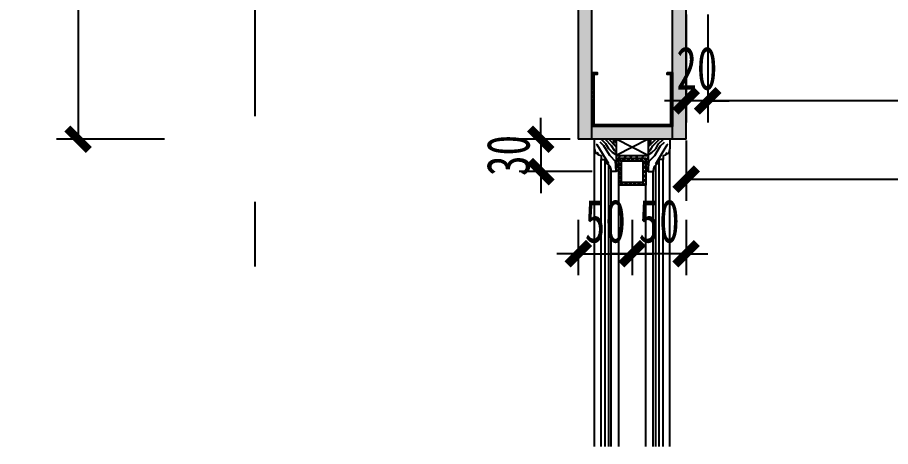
# Model space of a CAD drawing. Header units: millimetres. Extents: x 3104083 to 3173399, y -3165492 to -3044687.
# Drawn here: x 3129016 to 3129826, y -3053292 to -3052894 of the extents above; entities that cross this region are included whole.
import ezdxf

# ---------------------------------------------------------------- set-up
doc = ezdxf.new("R2010")
doc.units = ezdxf.units.MM
doc.header["$LTSCALE"] = 500
doc.header["$MEASUREMENT"] = 0
doc.header["$PDMODE"] = 2
doc.linetypes.add('CENTER', pattern=[50.8, 31.75, -6.35, 6.35, -6.35])
doc.layers.get('0').update_dxf_attribs({"linetype": 'CONTINUOUS'})
doc.layers.get('DEFPOINTS').update_dxf_attribs({"linetype": 'CONTINUOUS'})
for name, color, linetype in [('A-新隔墙', 4, 'CONTINUOUS'), ('D-Detail(节点图层)', 134, 'CONTINUOUS'), ('D-节点填充', 250, 'CONTINUOUS'), ('D-节点尺寸', 5, 'CONTINUOUS'), ('D-造型粗线', 4, 'CONTINUOUS'), ('D-造型细线', 146, 'CONTINUOUS'), ('IEL-VERY LIGHT', 250, 'CONTINUOUS')]:
    doc.layers.add(name, color=color, linetype=linetype)
doc.styles.add('DIM', font='SimSun.ttf', dxfattribs={"width": 0.7})
doc.dimstyles.new('20', dxfattribs={"dimscale": 20, "dimtxt": 2, "dimasz": 1, "dimexe": 1, "dimexo": 1, "dimgap": 0.5, "dimtad": 1, "dimdec": 0, "dimzin": 0, "dimdsep": 46, "dimtxsty": 'DIM', "dimblk": 'ARCHTICK', "dimcen": 0, "dimclrd": 5, "dimclre": 5, "dimclrt": 35, "dimadec": 0, "dimazin": 0, "dimtfac": 0.5, "dimtdec": 0, "dimtix": 1, "dimtmove": 2, "dimatfit": 2, "dimldrblk": 'A', "dimfxl": 0, "dimtolj": 1, "dimtzin": 0, "dimlwd": -1, "dimlwe": -1, "dimarcsym": 0})

# ---------------------------------------------------------------- blocks, each defined once
blk = doc.blocks.new('竖龙骨')
at = {"layer": 'D-Detail(节点图层)'}
h = blk.add_hatch(dxfattribs=at)
h.set_pattern_fill('ANSI32', color=250, scale=0.25, style=0)
h.set_pattern_definition([(315, (-57595.4063, -37727.825), (-1.68379802, -1.68379802), []), (315, (-57594.2838, -37727.825), (-1.68379802, -1.68379802), [])])
h.paths.add_polyline_path([(42.5, 22.92), (42.5, 27.92), (-7.5, 27.92), (-7.5, -47.08), (42.5, -47.08), (42.5, -42.08), (40.7, -42.08), (40.7, -45.28), (-5.7, -45.28), (-5.7, 26.12), (40.7, 26.12), (40.7, 22.92)])
blk.add_lwpolyline([(42.5, 22.92), (42.5, 27.92), (-7.5, 27.92), (-7.5, -47.08), (42.5, -47.08), (42.5, -42.08), (40.7, -42.08), (40.7, -45.28), (-5.7, -45.28), (-5.7, 26.12), (40.7, 26.12), (40.7, 22.92), (42.5, 22.92)], dxfattribs=at)
blk = doc.blocks.new('_ArchTick')
at = {"color": 0, "linetype": 'ByBlock', "const_width": 0.4}
blk.add_lwpolyline([(-0.5, -0.5), (0.5, 0.5)], dxfattribs=at)
blk = doc.blocks.new('*D1019')
at = {"layer": 'D-节点尺寸', "color": 5, "ltscale": 0.15}
for p, q in [((3129656.49, -3052891.09), (3129656.49, -3052991.09)), ((3130636.08, -3052911.09), (3130636.08, -3052991.09)), ((3130636.08, -3052971.09), (3129656.49, -3052971.09))]:
    blk.add_line(p, q, dxfattribs=at)
at = {"layer": 'DEFPOINTS', "color": 0, "ltscale": 0.15}
for p in [(3129656.49, -3052846.82), (3130636.08, -3052891.09), (3129656.49, -3052971.09)]:
    blk.add_point(p, dxfattribs=at)
at = {"layer": 'D-节点尺寸', "color": 5, "ltscale": 0.15, "xscale": 20, "yscale": 20, "zscale": 20, "rotation": 180}
blk.add_blockref('_ArchTick', (3129656.49, -3052971.09), dxfattribs=at)
at = {"layer": 'D-节点尺寸', "color": 5, "ltscale": 0.15, "xscale": 20, "yscale": 20, "zscale": 20}
blk.add_blockref('_ArchTick', (3130636.08, -3052971.09), dxfattribs=at)
at = {"layer": 'D-节点尺寸', "color": 35, "ltscale": 0.15, "insert": (3130146.29, -3052941.09), "char_height": 40, "attachment_point": 5, "style": 'DIM'}
blk.add_mtext('\\A1;980', dxfattribs=at)
blk = doc.blocks.new('A')
for p, q in [((-1.435, 1.148), (-1.09, 1.437)), ((-1.09, 1.437), (0, 0)), ((-1.435, 1.148), (-0.369, 0)), ((-0.369, 0), (-2.127, 0)), ((-1.435, -1.148), (-0.369, 0)), ((-1.09, -1.437), (0, 0)), ((-1.435, -1.148), (-1.09, -1.437))]:
    blk.add_line(p, q)
for points in [[(-1.435, 1.148), (-1.09, 1.437), (-0.369, 0), (0, 0)], [(-1.435, -1.148), (-1.09, -1.437), (-0.369, 0), (0, 0)]]:
    blk.add_solid(points)
blk = doc.blocks.new('*D1020')
at = {"layer": 'D-节点尺寸', "color": 5, "ltscale": 0.15}
for p, q in [((3129636.49, -3052891.09), (3129636.49, -3052991.09)), ((3129656.49, -3052891.09), (3129656.49, -3052991.09)), ((3129636.49, -3052971.09), (3129616.49, -3052971.09)), ((3129656.49, -3052971.09), (3129636.49, -3052971.09)), ((3129656.49, -3052971.09), (3129676.49, -3052971.09))]:
    blk.add_line(p, q, dxfattribs=at)
at = {"layer": 'DEFPOINTS', "color": 0, "ltscale": 0.15}
for p in [(3129636.49, -3052846.82), (3129656.49, -3052846.82), (3129636.49, -3052971.09)]:
    blk.add_point(p, dxfattribs=at)
at = {"layer": 'D-节点尺寸', "color": 5, "ltscale": 0.15, "xscale": 20, "yscale": 20, "zscale": 20}
blk.add_blockref('_ArchTick', (3129636.49, -3052971.09), dxfattribs=at)
at = {"layer": 'D-节点尺寸', "color": 5, "ltscale": 0.15, "xscale": 20, "yscale": 20, "zscale": 20, "rotation": 180}
blk.add_blockref('_ArchTick', (3129656.49, -3052971.09), dxfattribs=at)
at = {"layer": 'D-节点尺寸', "color": 35, "ltscale": 0.15, "insert": (3129646.49, -3052941.09), "char_height": 40, "attachment_point": 5, "style": 'DIM'}
blk.add_mtext('\\A1;20', dxfattribs=at)
blk = doc.blocks.new('*D1024')
at = {"layer": 'D-节点尺寸', "color": 5, "ltscale": 0.15}
for p, q in [((3129116.49, -3052706.79), (3129052.5, -3052706.79)), ((3129072.5, -3052706.79), (3129072.5, -3053006.79)), ((3129152.5, -3053006.79), (3129052.5, -3053006.79))]:
    blk.add_line(p, q, dxfattribs=at)
at = {"layer": 'DEFPOINTS', "color": 0, "ltscale": 0.15}
for p in [(3129136.49, -3052706.79), (3129072.5, -3053006.79), (3129536.49, -3053006.79)]:
    blk.add_point(p, dxfattribs=at)
at = {"layer": 'D-节点尺寸', "color": 5, "ltscale": 0.15, "xscale": 20, "yscale": 20, "zscale": 20}
for p, rotation in [((3129072.5, -3052706.79), 90), ((3129072.5, -3053006.79), 270)]:
    blk.add_blockref('_ArchTick', p, dxfattribs=dict(at, rotation=rotation))
at = {"layer": 'D-节点尺寸', "color": 35, "ltscale": 0.15, "insert": (3129042.5, -3052856.79), "char_height": 40, "attachment_point": 5, "rotation": 90, "style": 'DIM'}
blk.add_mtext('\\A1;300', dxfattribs=at)
blk = doc.blocks.new('*D1025')
at = {"layer": 'D-节点尺寸', "color": 5, "ltscale": 0.15}
for p, q in [((3129501.69, -3053006.79), (3129501.69, -3052986.79)), ((3129528.99, -3053006.79), (3129481.69, -3053006.79)), ((3129501.69, -3053006.79), (3129501.69, -3053036.79)), ((3129549.43, -3053036.79), (3129481.69, -3053036.79)), ((3129501.69, -3053036.79), (3129501.69, -3053056.79))]:
    blk.add_line(p, q, dxfattribs=at)
at = {"layer": 'DEFPOINTS', "color": 0, "ltscale": 0.15}
for p in [(3129548.99, -3053006.79), (3129501.69, -3053036.79), (3129569.43, -3053036.79)]:
    blk.add_point(p, dxfattribs=at)
at = {"layer": 'D-节点尺寸', "color": 5, "ltscale": 0.15, "xscale": 20, "yscale": 20, "zscale": 20}
for p, rotation in [((3129501.69, -3053006.79), 270), ((3129501.69, -3053036.79), 90)]:
    blk.add_blockref('_ArchTick', p, dxfattribs=dict(at, rotation=rotation))
at = {"layer": 'D-节点尺寸', "color": 35, "ltscale": 0.15, "insert": (3129471.69, -3053021.79), "char_height": 40, "attachment_point": 5, "rotation": 90, "style": 'DIM'}
blk.add_mtext('\\A1;30', dxfattribs=at)
blk = doc.blocks.new('*D939')
at = {"layer": 'D-节点尺寸', "color": 5, "ltscale": 0.15}
for p, q in [((3129536.49, -3053081.5), (3129536.49, -3053132.89)), ((3129586.49, -3053081.5), (3129586.49, -3053132.89)), ((3129536.49, -3053112.89), (3129516.49, -3053112.89)), ((3129536.49, -3053112.89), (3129586.49, -3053112.89)), ((3129586.49, -3053112.89), (3129606.49, -3053112.89))]:
    blk.add_line(p, q, dxfattribs=at)
at = {"layer": 'DEFPOINTS', "color": 0, "ltscale": 0.15}
for p in [(3129536.49, -3053061.5), (3129586.49, -3053061.5), (3129586.49, -3053112.89)]:
    blk.add_point(p, dxfattribs=at)
at = {"layer": 'D-节点尺寸', "color": 5, "ltscale": 0.15, "xscale": 20, "yscale": 20, "zscale": 20}
blk.add_blockref('_ArchTick', (3129536.49, -3053112.89), dxfattribs=at)
at = {"layer": 'D-节点尺寸', "color": 5, "ltscale": 0.15, "xscale": 20, "yscale": 20, "zscale": 20, "rotation": 180}
blk.add_blockref('_ArchTick', (3129586.49, -3053112.89), dxfattribs=at)
at = {"layer": 'D-节点尺寸', "color": 35, "ltscale": 0.15, "insert": (3129561.49, -3053082.89), "char_height": 40, "attachment_point": 5, "style": 'DIM'}
blk.add_mtext('\\A1;50', dxfattribs=at)
blk = doc.blocks.new('*D940')
at = {"layer": 'D-节点尺寸', "color": 5, "ltscale": 0.15}
for p, q in [((3129586.49, -3053081.5), (3129586.49, -3053132.89)), ((3129636.49, -3053081.5), (3129636.49, -3053132.89)), ((3129586.49, -3053112.89), (3129566.49, -3053112.89)), ((3129636.49, -3053112.89), (3129586.49, -3053112.89)), ((3129636.49, -3053112.89), (3129656.49, -3053112.89))]:
    blk.add_line(p, q, dxfattribs=at)
at = {"layer": 'DEFPOINTS', "color": 0, "ltscale": 0.15}
for p in [(3129586.49, -3053061.5), (3129636.49, -3053061.5), (3129586.49, -3053112.89)]:
    blk.add_point(p, dxfattribs=at)
at = {"layer": 'D-节点尺寸', "color": 5, "ltscale": 0.15, "xscale": 20, "yscale": 20, "zscale": 20}
blk.add_blockref('_ArchTick', (3129586.49, -3053112.89), dxfattribs=at)
at = {"layer": 'D-节点尺寸', "color": 5, "ltscale": 0.15, "xscale": 20, "yscale": 20, "zscale": 20, "rotation": 180}
blk.add_blockref('_ArchTick', (3129636.49, -3053112.89), dxfattribs=at)
at = {"layer": 'D-节点尺寸', "color": 35, "ltscale": 0.15, "insert": (3129611.49, -3053082.89), "char_height": 40, "attachment_point": 5, "style": 'DIM'}
blk.add_mtext('\\A1;50', dxfattribs=at)
blk = doc.blocks.new('*D941')
at = {"layer": 'D-节点尺寸', "color": 5, "ltscale": 0.15}
for p, q in [((3129636.49, -3053007.8), (3129636.49, -3053063.78)), ((3130636.08, -3053007.8), (3130636.08, -3053063.78)), ((3129636.49, -3053043.78), (3130636.08, -3053043.78))]:
    blk.add_line(p, q, dxfattribs=at)
at = {"layer": 'DEFPOINTS', "color": 0, "ltscale": 0.15}
for p in [(3129636.49, -3052987.8), (3130636.08, -3052987.8), (3130636.08, -3053043.78)]:
    blk.add_point(p, dxfattribs=at)
at = {"layer": 'D-节点尺寸', "color": 5, "ltscale": 0.15, "xscale": 20, "yscale": 20, "zscale": 20, "rotation": 180}
blk.add_blockref('_ArchTick', (3129636.49, -3053043.78), dxfattribs=at)
at = {"layer": 'D-节点尺寸', "color": 5, "ltscale": 0.15, "xscale": 20, "yscale": 20, "zscale": 20}
blk.add_blockref('_ArchTick', (3130636.08, -3053043.78), dxfattribs=at)
at = {"layer": 'D-节点尺寸', "color": 35, "ltscale": 0.15, "insert": (3130136.29, -3053013.78), "char_height": 40, "attachment_point": 5, "style": 'DIM'}
blk.add_mtext('\\A1;1000', dxfattribs=at)

msp = doc.modelspace()

# ---------------------------------------------------------------- hatches: boundary and pattern name
at = {"layer": 'D-节点填充', "ltscale": 0.15}
h = msp.add_hatch(dxfattribs=at)
h.set_pattern_fill('DOTS', color=134, scale=2.8, style=0)
h.set_pattern_definition([(0, (3129136.492, -3053006.7892), (2.2225, 4.445), [0, -4.445])])
h.paths.add_polyline_path([(3129636.492, -3052406.789), (3129623.992, -3052406.789), (3129623.992, -3052456.789), (3129623.992, -3053006.789), (3129636.492, -3053006.789)])
h.paths.add_polyline_path([(3129496.492, -3052694.789), (3129508.492, -3052694.789), (3129508.492, -3052526.789), (3129496.492, -3052526.789)])
h.paths.add_polyline_path([(3129508.492, -3052526.789), (3129508.492, -3052514.789), (3129488.492, -3052514.789), (3129236.492, -3052514.789), (3129236.492, -3052526.789)])
h.paths.add_polyline_path([(3129176.492, -3052526.789), (3129164.492, -3052526.789), (3129164.492, -3052694.789), (3129176.492, -3052694.789)])
h.paths.add_polyline_path([(3129136.492, -3052694.789), (3129148.492, -3052694.789), (3129148.492, -3052506.789), (3129136.492, -3052506.789)])
h.paths.add_polyline_path([(3129236.492, -3052526.789), (3129236.492, -3052514.789), (3129184.492, -3052514.789), (3129184.492, -3052514.789), (3129164.492, -3052514.789), (3129164.492, -3052526.789)])
h.paths.add_polyline_path([(3129136.492, -3052694.789), (3129136.492, -3052706.789), (3129176.492, -3052706.789), (3129176.492, -3052694.789)])
h.paths.add_polyline_path([(3129536.492, -3052706.789), (3129536.492, -3052694.789), (3129496.492, -3052694.789), (3129496.492, -3052706.789)])
h.paths.add_polyline_path([(3129536.492, -3053006.789), (3129548.992, -3053006.789), (3129548.992, -3052694.789), (3129536.492, -3052694.789)])
h.paths.add_polyline_path([(3129548.992, -3052994.789), (3129548.992, -3053006.789), (3129623.992, -3053006.789), (3129623.992, -3052994.789)])
h = msp.add_hatch(dxfattribs=at)
h.set_pattern_fill('PANEL', color=256, scale=50, angle=-45, style=0, pattern_type=2)
h.set_pattern_definition([(95, (3129571.74, -3053036.79), (-49.81, -4.36), [10, -15, 5, -20]), (135, (3129546.11, -3053012.924), (-35.355, -35.355), [10, -40]), (135, (3129547.877, -3053018.23), (-35.355, -35.355), [5, -45]), (135, (3129566.44, -3053038.557), (-35.355, -35.355), [2.5, -35, 2.5, -10]), (135, (3129552.297, -3053027.95), (-35.355, -35.355), [10, -15, 2.5, -22.5]), (135, (3129560.25, -3053037.673), (-35.355, -35.355), [7.5, -42.5]), (135, (3129550.53, -3053029.72), (-35.355, -35.355), [15, -35]), (135, (3129560.25, -3053041.21), (-35.355, -35.355), [10, -40]), (135, (3129545.225, -3053027.95), (-35.355, -35.355), [25, -25]), (135, (3129554.064, -3053040.325), (-35.355, -35.355), [5, -15, 10, -20]), (135, (3129528.43, -3053016.46), (-35.355, -35.355), [10, -40]), (135, (3129534.62, -3053024.415), (-35.355, -35.355), [5, -45]), (135, (3129540.806, -3053032.37), (-35.355, -35.355), [5, -45]), (135, (3129557.6, -3053050.93), (-35.355, -35.355), [10, -40]), (135, (3129539.04, -3053034.14), (-35.355, -35.355), [10, -40]), (135, (3129537.27, -3053035.905), (-35.355, -35.355), [10, -10, 10, -20]), (135, (3129542.574, -3053044.744), (-35.355, -35.355), [5, -25, 10, -10]), (135, (3129534.62, -3053038.557), (-35.355, -35.355), [15, -35]), (135, (3129532.85, -3053040.325), (-35.355, -35.355), [10, -40]), (135, (3129546.11, -3053055.35), (-35.355, -35.355), [15, -20, 5, -10]), (135, (3129544.34, -3053057.12), (-35.355, -35.355), [25, -25]), (135, (3129522.244, -3053036.79), (-35.355, -35.355), [5, -45]), (135, (3129531.967, -3053048.28), (-35.355, -35.355), [10, -40]), (135, (3129538.154, -3053056.235), (-35.355, -35.355), [5, -20, 5, -20]), (135, (3129540.806, -3053060.654), (-35.355, -35.355), [5, -15, 10, -20]), (135, (3129532.85, -3053054.467), (-35.355, -35.355), [5, -25, 5, -15]), (135, (3129524.896, -3053048.28), (-35.355, -35.355), [15, -35]), (135, (3129537.27, -3053064.19), (-35.355, -35.355), [10, -40]), (135, (3129518.71, -3053047.396), (-35.355, -35.355), [5, -45]), (135, (3129510.754, -3053041.21), (-35.355, -35.355), [5, -45]), (149.036, (3129544.342, -3053014.692), (-35.3553, 35.3553), [5.15, -201.005]), (149.036, (3129532.851, -3053019.112), (-35.3553, 35.3553), [5.15, -201.005]), (149.036, (3129515.173, -3053043.86), (-35.3553, 35.3553), [5.15, -201.005]), (149.036, (3129539.038, -3053041.209), (-35.3553, 35.3553), [5.15, -201.005]), (149.036, (3129526.664, -3053039.441), (-35.3553, 35.3553), [5.15, -201.005]), (149.036, (3129525.78, -3053033.254), (-35.3553, 35.3553), [5.15, -201.005]), (149.036, (3129537.27, -3053057.119), (-35.3553, 35.3553), [5.15, -201.005]), (149.036, (3129524.896, -3053041.209), (-35.3553, 35.3553), [5.15, -201.005]), (149.036, (3129531.083, -3053020.879), (-35.3553, 35.3553), [10.3, -195.855]), (149.036, (3129531.967, -3053027.067), (-35.3553, 35.3553), [10.3, -195.855]), (149.036, (3129530.2, -3053028.834), (-35.3553, 35.3553), [10.3, -195.855]), (300.964, (3129552.297, -3053027.95), (35.3553, -35.3553), [5.15, -10.3, 5.15, -185.5553]), (300.964, (3129554.064, -3053040.325), (35.3553, -35.3553), [5.15, -201.005]), (300.964, (3129538.154, -3053056.235), (35.3553, -35.3553), [10.3, -195.855]), (329.036, (3129546.109, -3053012.924), (35.3553, -35.3553), [5.15, -201.005]), (120.964, (3129539.038, -3053005.853), (-35.3553, 35.3553), [5.15, -201.005]), (120.964, (3129537.27, -3053028.834), (-35.3553, 35.3553), [5.15, -201.005]), (120.964, (3129524.012, -3053027.95), (-35.3553, 35.3553), [5.15, -201.005]), (120.964, (3129535.503, -3053044.744), (-35.3553, 35.3553), [5.15, -201.005]), (120.964, (3129534.619, -3053052.699), (-35.3553, 35.3553), [5.15, -201.005]), (120.964, (3129529.316, -3053050.931), (-35.3553, 35.3553), [5.15, -201.005]), (120.964, (3129535.503, -3053044.744), (-35.3553, 35.3553), [5.15, -201.005]), (120.964, (3129519.593, -3053039.441), (-35.3553, 35.3553), [20.6, -185.555]), (120.964, (3129564.671, -3053036.789), (-35.3553, 35.3553), [20.6, -185.555]), (120.964, (3129558.484, -3053035.905), (-35.3553, 35.3553), [20.6, -185.555]), (120.964, (3129553.18, -3053034.138), (-35.3553, 35.3553), [5.15, -10.3, 10.3, -180.4053]), (120.964, (3129550.529, -3053036.789), (-35.3553, 35.3553), [10.3, -10.3, 10.3, -175.2553]), (120.964, (3129550.529, -3053043.86), (-35.3553, 35.3553), [20.6, -185.555]), (120.964, (3129551.413, -3053050.047), (-35.3553, 35.3553), [20.6, -185.555]), (120.964, (3129549.645, -3053051.815), (-35.3553, 35.3553), [20.6, -185.555]), (120.964, (3129514.29, -3053037.673), (-35.3553, 35.3553), [5.15, -201.005]), (120.964, (3129507.218, -3053037.673), (-35.3553, 35.3553), [10.3, -195.855]), (120.964, (3129530.2, -3053057.119), (-35.3553, 35.3553), [10.3, -195.855]), (120.964, (3129564.671, -3053029.718), (-35.3553, 35.3553), [20.6, -185.555]), (120.964, (3129518.709, -3053033.254), (-35.3553, 35.3553), [15.45, -190.705]), (120.964, (3129517.825, -3053027.067), (-35.3553, 35.3553), [30.9, -175.255])])
h.paths.add_polyline_path([(3129557.742, -3053006.789), (3129557.742, -3053009.289, 1), (3129557.742, -3053021.789), (3129557.742, -3053025.539), (3129561.492, -3053025.539, 0.2272617), (3129563.063, -3053029.239, -0.0076863), (3129564.702, -3053030.728, -0.2228721), (3129567.117, -3053036.789), (3129571.742, -3053036.789), (3129571.742, -3053006.789)])
h = msp.add_hatch(dxfattribs=at)
h.set_pattern_fill('PANEL', color=256, scale=50, angle=-45, style=0, pattern_type=2)
h.set_pattern_definition([(85, (3129601.24, -3053036.79), (49.81, -4.36), [10, -15, 5, -20]), (45, (3129626.875, -3053012.924), (35.355, -35.355), [10, -40]), (45, (3129625.107, -3053018.23), (35.355, -35.355), [5, -45]), (45, (3129606.545, -3053038.557), (35.355, -35.355), [2.5, -35, 2.5, -10]), (45, (3129620.687, -3053027.95), (35.355, -35.355), [10, -15, 2.5, -22.5]), (45, (3129612.73, -3053037.673), (35.355, -35.355), [7.5, -42.5]), (45, (3129622.455, -3053029.72), (35.355, -35.355), [15, -35]), (45, (3129612.73, -3053041.21), (35.355, -35.355), [10, -40]), (45, (3129627.76, -3053027.95), (35.355, -35.355), [25, -25]), (45, (3129618.92, -3053040.325), (35.355, -35.355), [5, -15, 10, -20]), (45, (3129644.55, -3053016.46), (35.355, -35.355), [10, -40]), (45, (3129638.365, -3053024.415), (35.355, -35.355), [5, -45]), (45, (3129632.18, -3053032.37), (35.355, -35.355), [5, -45]), (45, (3129615.384, -3053050.93), (35.355, -35.355), [10, -40]), (45, (3129633.946, -3053034.14), (35.355, -35.355), [10, -40]), (45, (3129635.713, -3053035.905), (35.355, -35.355), [10, -10, 10, -20]), (45, (3129630.41, -3053044.744), (35.355, -35.355), [5, -25, 10, -10]), (45, (3129638.365, -3053038.557), (35.355, -35.355), [15, -35]), (45, (3129640.133, -3053040.325), (35.355, -35.355), [10, -40]), (45, (3129626.875, -3053055.35), (35.355, -35.355), [15, -20, 5, -10]), (45, (3129628.64, -3053057.12), (35.355, -35.355), [25, -25]), (45, (3129650.74, -3053036.79), (35.355, -35.355), [5, -45]), (45, (3129641.017, -3053048.28), (35.355, -35.355), [10, -40]), (45, (3129634.83, -3053056.235), (35.355, -35.355), [5, -20, 5, -20]), (45, (3129632.18, -3053060.654), (35.355, -35.355), [5, -15, 10, -20]), (45, (3129640.133, -3053054.467), (35.355, -35.355), [5, -25, 5, -15]), (45, (3129648.09, -3053048.28), (35.355, -35.355), [15, -35]), (45, (3129635.713, -3053064.19), (35.355, -35.355), [10, -40]), (45, (3129654.275, -3053047.396), (35.355, -35.355), [5, -45]), (45, (3129662.23, -3053041.21), (35.355, -35.355), [5, -45]), (30.964, (3129628.642, -3053014.692), (35.3553, 35.3553), [5.15, -201.005]), (30.964, (3129640.133, -3053019.112), (35.3553, 35.3553), [5.15, -201.005]), (30.964, (3129657.81, -3053043.86), (35.3553, 35.3553), [5.15, -201.005]), (30.964, (3129633.946, -3053041.209), (35.3553, 35.3553), [5.15, -201.005]), (30.964, (3129646.32, -3053039.441), (35.3553, 35.3553), [5.15, -201.005]), (30.964, (3129647.204, -3053033.254), (35.3553, 35.3553), [5.15, -201.005]), (30.964, (3129635.713, -3053057.119), (35.3553, 35.3553), [5.15, -201.005]), (30.964, (3129648.088, -3053041.209), (35.3553, 35.3553), [5.15, -201.005]), (30.964, (3129641.9, -3053020.879), (35.3553, 35.3553), [10.3, -195.855]), (30.964, (3129641.017, -3053027.067), (35.3553, 35.3553), [10.3, -195.855]), (30.964, (3129642.784, -3053028.834), (35.3553, 35.3553), [10.3, -195.855]), (239.036, (3129620.687, -3053027.95), (-35.3553, -35.3553), [5.15, -10.3, 5.15, -185.5553]), (239.036, (3129618.92, -3053040.325), (-35.3553, -35.3553), [5.15, -201.005]), (239.036, (3129634.83, -3053056.235), (-35.3553, -35.3553), [10.3, -195.855]), (210.964, (3129626.875, -3053012.924), (-35.3553, -35.3553), [5.15, -201.005]), (59.036, (3129633.946, -3053005.853), (35.3553, 35.3553), [5.15, -201.005]), (59.036, (3129635.713, -3053028.834), (35.3553, 35.3553), [5.15, -201.005]), (59.036, (3129648.972, -3053027.95), (35.3553, 35.3553), [5.15, -201.005]), (59.036, (3129637.481, -3053044.744), (35.3553, 35.3553), [5.15, -201.005]), (59.036, (3129638.365, -3053052.699), (35.3553, 35.3553), [5.15, -201.005]), (59.036, (3129643.668, -3053050.931), (35.3553, 35.3553), [5.15, -201.005]), (59.036, (3129637.481, -3053044.744), (35.3553, 35.3553), [5.15, -201.005]), (59.036, (3129653.391, -3053039.441), (35.3553, 35.3553), [20.6, -185.555]), (59.036, (3129608.313, -3053036.789), (35.3553, 35.3553), [20.6, -185.555]), (59.036, (3129614.5, -3053035.905), (35.3553, 35.3553), [20.6, -185.555]), (59.036, (3129619.804, -3053034.138), (35.3553, 35.3553), [5.15, -10.3, 10.3, -180.4053]), (59.036, (3129622.455, -3053036.789), (35.3553, 35.3553), [10.3, -10.3, 10.3, -175.2553]), (59.036, (3129622.455, -3053043.86), (35.3553, 35.3553), [20.6, -185.555]), (59.036, (3129621.571, -3053050.047), (35.3553, 35.3553), [20.6, -185.555]), (59.036, (3129623.339, -3053051.815), (35.3553, 35.3553), [20.6, -185.555]), (59.036, (3129658.694, -3053037.673), (35.3553, 35.3553), [5.15, -201.005]), (59.036, (3129665.765, -3053037.673), (35.3553, 35.3553), [10.3, -195.855]), (59.036, (3129642.784, -3053057.119), (35.3553, 35.3553), [10.3, -195.855]), (59.036, (3129608.313, -3053029.718), (35.3553, 35.3553), [20.6, -185.555]), (59.036, (3129654.275, -3053033.254), (35.3553, 35.3553), [15.45, -190.705]), (59.036, (3129655.159, -3053027.067), (35.3553, 35.3553), [30.9, -175.255])])
h.paths.add_polyline_path([(3129615.242, -3053006.789), (3129615.242, -3053009.289, -1), (3129615.242, -3053021.789), (3129615.242, -3053025.539), (3129611.492, -3053025.539, -0.2272617), (3129609.921, -3053029.239, 0.0076863), (3129608.282, -3053030.728, 0.2228721), (3129605.867, -3053036.789), (3129601.242, -3053036.789), (3129601.242, -3053006.789)])
h = msp.add_hatch(dxfattribs=at)
h.set_pattern_fill('ANSI38', color=256, scale=1.2, angle=-90, style=0)
h.set_pattern_definition([(45, (3129571.742, -3053036.7892), (2.69408, -2.69408), []), (315, (3129571.742, -3053036.7892), (2.69408, -8.08223), [9.525, -5.715])])
h.paths.add_polyline_path([(3129571.742, -3053021.789), (3129601.242, -3053021.789), (3129601.242, -3053036.789, 0.5555556), (3129598.992, -3053036.789), (3129598.992, -3053024.286), (3129573.992, -3053024.286), (3129573.992, -3053036.789, 0.5555556), (3129571.742, -3053036.789)])
h = msp.add_hatch(dxfattribs=at)
h.set_pattern_fill('ANSI32', color=256, scale=0.3, angle=-90, style=0)
h.set_pattern_definition([(315, (3129573.992, -3053024.2857), (2.02056, 2.02056), []), (315, (3129573.992, -3053025.6327), (2.02056, 2.02056), [])])
h.paths.add_polyline_path([(3129598.992, -3053024.286), (3129573.992, -3053024.286), (3129573.992, -3053049.286), (3129598.992, -3053049.286)])
h.paths.add_polyline_path([(3129596.492, -3053046.786), (3129576.492, -3053046.786), (3129576.492, -3053026.786), (3129596.492, -3053026.786)], flags=16)

# ---------------------------------------------------------------- linework, layer by layer
at = {"layer": 'A-新隔墙'}
for p, q in [((3129636.492, -3053006.789), (3129636.492, -3052406.789)), ((3129536.492, -3052694.789), (3129536.492, -3053006.789)), ((3129636.492, -3053006.789), (3129536.492, -3053006.789))]:
    msp.add_line(p, q, dxfattribs=at)
at = {"layer": 'D-造型粗线'}
for p, q in [((3129551.492, -3053015.539), (3129551.492, -3053006.789)), ((3129621.492, -3053006.789), (3129551.492, -3053006.789)), ((3129571.742, -3053006.789), (3129571.742, -3053036.789)), ((3129601.242, -3053006.789), (3129601.242, -3053036.789)), ((3129621.492, -3053006.789), (3129621.492, -3053015.539)), ((3129557.742, -3053021.789), (3129557.742, -3053025.539)), ((3129557.742, -3053025.539), (3129561.492, -3053025.539)), ((3129571.742, -3053021.789), (3129601.242, -3053021.789)), ((3129615.242, -3053025.539), (3129611.492, -3053025.539)), ((3129615.242, -3053021.789), (3129615.242, -3053025.539)), ((3129567.117, -3053036.164), (3129567.117, -3053036.789)), ((3129571.742, -3053036.789), (3129567.117, -3053036.789)), ((3129601.242, -3053036.789), (3129605.867, -3053036.789)), ((3129605.867, -3053035.878), (3129605.867, -3053036.789))]:
    msp.add_line(p, q, dxfattribs=at)
msp.add_lwpolyline([(3129598.992, -3053024.286), (3129598.992, -3053049.286), (3129573.992, -3053049.286), (3129573.992, -3053024.286)], close=True, dxfattribs=at)
for centre, radius, start, end in [((3129557.742, -3053015.539), 6.25, 180, 270), ((3129615.242, -3053015.539), 6.25, 270, 0), ((3129566.137, -3053025.75), 4.65, 177.402493, 228.617145), ((3129515.458, -3053083.27), 72.011, 46.855613, 48.617145), ((3129657.526, -3053083.27), 72.011, 131.382855, 133.144387), ((3129606.846, -3053025.75), 4.65, 311.382855, 2.597507), ((3129559.448, -3053036.333), 7.682, 356.598476, 46.855613), ((3129613.536, -3053036.333), 7.682, 133.144387, 176.598476)]:
    msp.add_arc(centre, radius, start, end, dxfattribs=at)
at = {"layer": 'D-造型细线', "color": 44}
for p, q in [((3129548.992, -3053006.789), (3129548.992, -3052406.789)), ((3129623.992, -3053006.789), (3129623.992, -3052406.789)), ((3129623.992, -3052994.789), (3129548.492, -3052994.789))]:
    msp.add_line(p, q, dxfattribs=at)
at = {"layer": 'D-造型细线', "color": 251}
for p, q in [((3129601.242, -3053021.789), (3129571.742, -3053006.789)), ((3129601.242, -3053006.789), (3129571.742, -3053021.789)), ((3129551.492, -3053291.789), (3129551.492, -3053015.539)), ((3129621.492, -3053291.789), (3129621.492, -3053015.539)), ((3129557.742, -3053291.789), (3129557.742, -3053025.539)), ((3129561.492, -3053291.789), (3129561.492, -3053025.539)), ((3129611.492, -3053291.789), (3129611.492, -3053025.539)), ((3129615.242, -3053291.789), (3129615.242, -3053025.539)), ((3129564.702, -3053291.789), (3129564.702, -3053030.728)), ((3129567.117, -3053291.789), (3129567.117, -3053036.789)), ((3129605.867, -3053291.789), (3129605.867, -3053036.789)), ((3129608.282, -3053291.789), (3129608.282, -3053030.728))]:
    msp.add_line(p, q, dxfattribs=at)
at = {"layer": 'D-造型细线', "color": 44, "ltscale": 0.15}
for p, q in [((3129573.992, -3053291.789), (3129573.992, -3053049.286)), ((3129598.992, -3053291.789), (3129598.992, -3053049.286))]:
    msp.add_line(p, q, dxfattribs=at)
msp.add_lwpolyline([(3129596.492, -3053026.786), (3129596.492, -3053046.786), (3129576.492, -3053046.786), (3129576.492, -3053026.786)], close=True, dxfattribs=at)
for centre in [(3129572.867, -3053037.489), (3129572.867, -3053037.489), (3129600.117, -3053037.489), (3129600.117, -3053037.489)]:
    msp.add_arc(centre, 1.325, 31.890792, 148.109208, dxfattribs=at)
at = {"layer": 'IEL-VERY LIGHT', "linetype": 'CENTER', "ltscale": 0.025}
msp.add_line((3129236.492, -3051953.576), (3129236.492, -3053124.756), dxfattribs=at)

# ---------------------------------------------------------------- block references
at = {"layer": 'D-Detail(节点图层)', "xscale": -1, "rotation": 270}
msp.add_blockref('竖龙骨', (3129596.075, -3052987.289), dxfattribs=at)

# ---------------------------------------------------------------- dimensions: what is measured, and where the dimension line sits
at = {"layer": 'D-节点尺寸', "ltscale": 0.15}
for base, p1, p2, angle, picture, middle in [((3129072.504, -3053006.789), (3129136.492, -3052706.789), (3129536.492, -3053006.789), 90, '*D1024', (3129042.504, -3052856.789)), ((3129501.686, -3053036.789), (3129548.992, -3053006.789), (3129569.429, -3053036.789), 90, '*D1025', (3129471.686, -3053021.789)), ((3129586.492, -3053112.887), (3129636.492, -3053061.499), (3129586.492, -3053061.499), 180, '*D940', (3129611.492, -3053082.887))]:
    dim = msp.add_linear_dim(base=base, p1=p1, p2=p2, angle=angle, dimstyle='20', dxfattribs=at)
    dim.commit()
    dim.dimension.update_dxf_attribs({"geometry": picture, "text_midpoint": middle})
for base, p1, p2, picture, middle in [((3129636.492, -3052971.089), (3129656.492, -3052846.824), (3129636.492, -3052846.824), '*D1020', (3129646.492, -3052941.089)), ((3129656.492, -3052971.089), (3130636.084, -3052891.089), (3129656.492, -3052846.824), '*D1019', (3130146.288, -3052941.089)), ((3130636.084, -3053043.775), (3129636.492, -3052987.804), (3130636.084, -3052987.804), '*D941', (3130136.288, -3053013.775)), ((3129586.492, -3053112.887), (3129536.492, -3053061.499), (3129586.492, -3053061.499), '*D939', (3129561.492, -3053082.887))]:
    dim = msp.add_linear_dim(base=base, p1=p1, p2=p2, dimstyle='20', dxfattribs=at)
    dim.commit()
    dim.dimension.update_dxf_attribs({"geometry": picture, "text_midpoint": middle})

doc.saveas('drawing.dxf')
